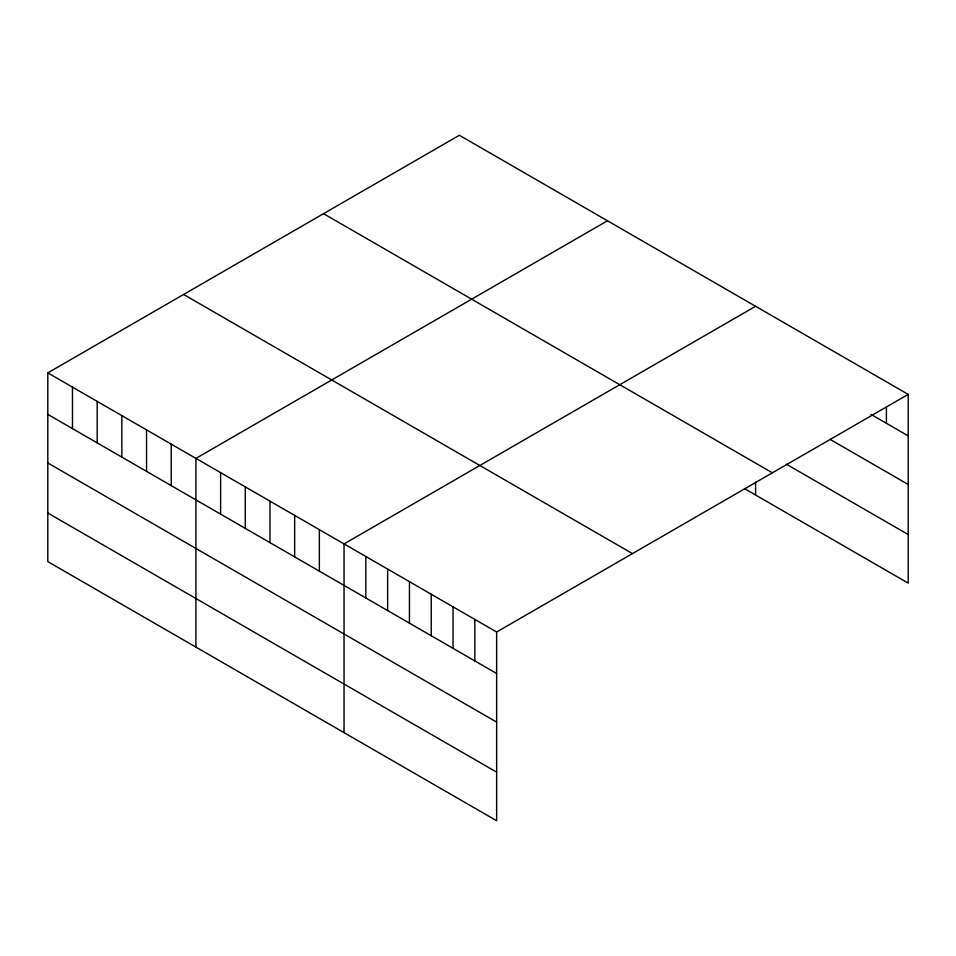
<?xml version="1.0" encoding="UTF-8"?>
<svg xmlns="http://www.w3.org/2000/svg" width="956" height="956" viewBox="0 0 956 956"><rect width="100%" height="100%" fill="white"/><g stroke="black" fill="none" stroke-linecap="round" stroke-linejoin="round"><path stroke-width="1.43" d="M47.8 372.876L496.642 632.012L496.642 820.738L47.8 561.602L47.8 372.876L459.358 135.262L908.2 394.398L908.2 583.124L744.485 488.612M607.478 220.776L195.92 458.39L195.92 647.116M755.598 306.29L344.041 543.904L344.041 732.631M496.642 632.012L908.2 394.398M871.012 414.414L908.2 435.888M829.975 439.318L908.2 484.477M786.37 464.198L908.2 534.535M323.546 213.678L772.388 472.814M183.612 294.46L632.454 553.596M47.8 414.366L496.642 673.502M47.8 462.955L496.642 722.091M47.8 513.014L496.642 772.149M886.403 407.005L886.403 423.305M755.598 482.159L755.598 495.017M474.845 619.428L474.845 660.907M453.036 606.833L453.036 648.323M431.24 594.25L431.24 635.74M409.443 581.666L409.443 623.157M387.634 569.071L387.634 610.561M365.837 556.488L365.837 597.978M319.352 529.648L319.352 571.138M294.663 515.404L294.663 556.882M269.974 501.147L269.974 542.638M245.286 486.891L245.286 528.381M220.609 472.646L220.609 514.125M171.232 444.134L171.232 485.624M146.543 429.877L146.543 471.368M121.854 415.633L121.854 457.123M97.177 401.377L97.177 442.867M72.489 387.12L72.489 428.611"/></g></svg>
